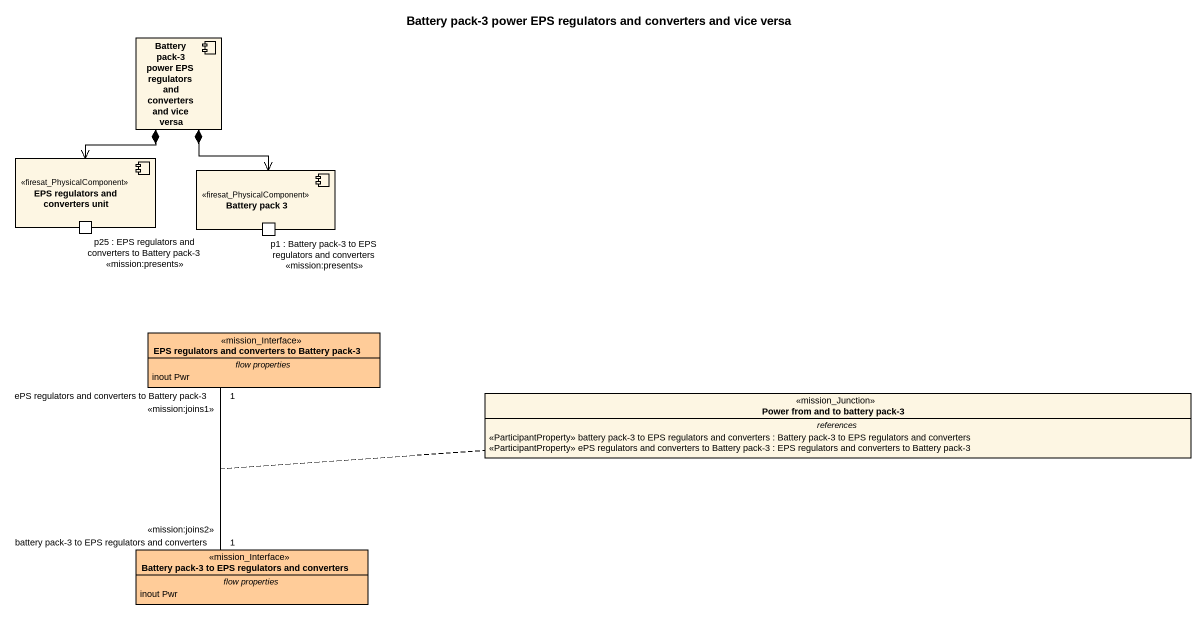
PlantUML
@startuml
title Battery pack-3 power EPS regulators and converters and vice versa
allowmixing
hide circle
hide empty members
component "Battery pack-3 power EPS regulators and converters and vice versa" as Battery_pack_3_power_EPS
component "EPS regulators and converters unit" as EPS_regulators_and <<firesat_PhysicalComponent>> {
  port "p25 : EPS regulators and converters to Battery pack-3 <<mission:presents>>" as p25_EPS_regulators_and
}
component "Battery pack 3" as Battery_pack_3 <<firesat_PhysicalComponent>> {
  port "p1 : Battery pack-3 to EPS regulators and converters <<mission:presents>>" as p1_Battery_pack_3_to_EPS
}
class "EPS regulators and converters to Battery pack-3" as EPS_regulators_and_2 <<mission_Interface>> #FFCC99 {
  -- flow properties --
  inout Pwr
}
class "Power from and to battery pack-3" as Power_from_and_to_battery <<mission_Junction>> {
  -- references --
  <<ParticipantProperty>> battery pack-3 to EPS regulators and converters : Battery pack-3 to EPS regulators and converters
  <<ParticipantProperty>> ePS regulators and converters to Battery pack-3 : EPS regulators and converters to Battery pack-3
}
class "Battery pack-3 to EPS regulators and converters" as Battery_pack_3_to_EPS <<mission_Interface>> #FFCC99 {
  -- flow properties --
  inout Pwr
}
Battery_pack_3_power_EPS *--> EPS_regulators_and
Battery_pack_3_power_EPS *--> Battery_pack_3
EPS_regulators_and_2 "1\nePS regulators and converters to Battery pack-3\n<<mission:joins1>>" -- "1\nbattery pack-3 to EPS regulators and converters\n<<mission:joins2>>" Battery_pack_3_to_EPS
(EPS_regulators_and_2, Battery_pack_3_to_EPS) .. Power_from_and_to_battery
@enduml
